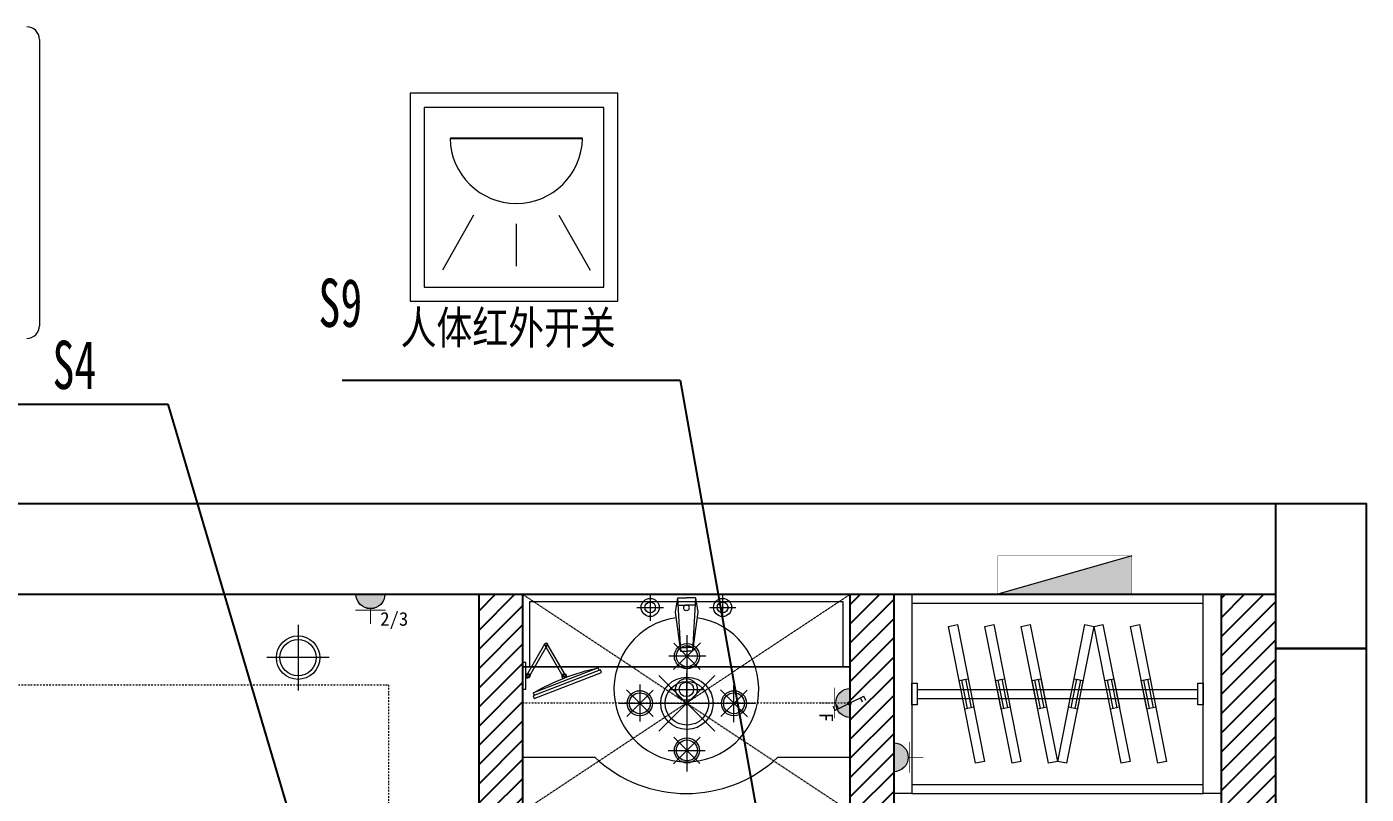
# Model space of a CAD drawing. Header units: millimetres. Extents: x 130143 to 328923, y 19139 to 134795.
# Drawn here: x 225500 to 231049, y 35187 to 38363 of the extents above; entities that cross this region are included whole.
import ezdxf

# ---------------------------------------------------------------- set-up
doc = ezdxf.new("R2010")
doc.units = ezdxf.units.MM
doc.header["$LTSCALE"] = 10
for name, pattern in [('DASH', [8.89, 6.35, -2.54]), ('DASHDOT2', [12.7, 6.35, -3.175, 0, -3.175]), ('DASHED2', [0.375, 0.25, -0.125]), ('DOTE', [61.468, 50.8, -5.08, 0.508, -5.08])]:
    doc.linetypes.add(name, pattern=pattern)
for name, color, linetype, lineweight in [('FF-ART【装饰、挂画】', 120, 'Continuous', 0), ('FF-FIXT【洁具】', 31, 'Continuous', 0), ('FF-Socket【电气】', 124, 'Continuous', 0), ('FF-【活动成品家具】', 51, 'Continuous', 0), ('RC-Lamplight【灯带】', 205, 'DASHDOT2', 0), ('RC-Lamps【天花灯具】', 2, 'Continuous', 0), ('RC-Modelling【天花造型】', 30, 'Continuous', 0), ('邦威智能化', 7, 'Continuous', 18)]:
    doc.layers.add(name, color=color, linetype=linetype, lineweight=lineweight)
for name, color, linetype in [('WALL_NEW【新建墙体】', 4, 'Continuous'), ('WALL_REMOVE【拆除墙体】', 6, 'Continuous'), ('WALL【墙体】', 7, 'Continuous'), ('新建墙体图', 255, 'Continuous')]:
    doc.layers.add(name, color=color, linetype=linetype)
doc.styles.add('仿宋体', font='', dxfattribs={"width": 0.8})
doc.styles.add('宋体', font='', dxfattribs={"width": 0.8})
doc.styles.add('标准', font='', dxfattribs={"width": 0.667})
doc.styles.get('仿宋体').set_extended_font_data('宋体')
doc.styles.get('宋体').set_extended_font_data('SimSun')
doc.styles.get('标准').set_extended_font_data('仿宋_gb2312')

# ---------------------------------------------------------------- blocks, each defined once
blk = doc.blocks.new('洗手台40')
at = {"color": 8}
for p, q in [((194.8, 336.5), (194.8, 263.5)), ((231.3, 300), (158.3, 300)), ((-31.3, 245.1), (-31.3, 154.9)), ((182.2, 231.4), (74.6, 216.7)), ((221.1, 225), (74.6, 216.7)), ((221.1, 225), (182.2, 231.4)), ((201.4, 223.9), (201.4, 200)), ((221.1, 225), (221.1, 200)), ((13.8, 200), (-76.3, 200)), ((74.6, 216.7), (74.6, 200)), ((74.6, 183.3), (74.6, 200)), ((84.7, 217.2), (84.7, 200)), ((84.7, 182.8), (84.7, 200)), ((201.4, 176.1), (201.4, 200)), ((221.1, 175), (221.1, 200)), ((221.1, 175), (74.6, 183.3)), ((182.2, 168.6), (74.6, 183.3)), ((221.1, 175), (182.2, 168.6)), ((194.8, 136.5), (194.8, 63.5)), ((231.3, 100), (158.3, 100))]:
    blk.add_line(p, q, dxfattribs=at)
for centre, radius in [((194.8, 300), 25), ((194.8, 300), 15), ((-31.3, 200), 30), ((-31.3, 200), 20), ((194.8, 100), 25), ((194.8, 100), 15)]:
    blk.add_circle(centre, radius, dxfattribs=at)
blk.add_arc((-31.3, 200), 200, 8.4238, 351.5762)
for centre, start, end in [((194, 201.2), 350.5252, 189.4748), ((194, 198.8), 170.5252, 9.4748)]:
    blk.add_arc(centre, 7.19, start, end, dxfattribs=at)
blk = doc.blocks.new('配电箱')
blk.add_line((3.698, 2.115), (-3.705, 0.001))
at = {"const_width": 0.02}
blk.add_lwpolyline([(-3.705, 2.115), (3.698, 2.115), (3.698, 0.001), (-3.705, 0.001)], close=True, dxfattribs=at)
blk.add_solid([(3.698, 0.001), (3.698, 2.115), (-3.705, 0.001)])
blk = doc.blocks.new('灯_圆形筒灯')
at = {"color": 251, "linetype": 'DOTE', "ltscale": 43.504693}
blk.add_line((0, 90.6), (0, -90.6), dxfattribs=at)
at = {"color": 251, "linetype": 'DOTE', "ltscale": 41.297046}
blk.add_line((86, 0), (-86, 0), dxfattribs=at)
blk.add_ellipse((0, 0), major_axis=(-42.4, 42.4), ratio=1, start_param=2.355868237233173, end_param=8.639053544412759)
at = {"color": 251}
blk.add_ellipse((0, 0), major_axis=(35.4, 35.4), ratio=1, start_param=5.498714316925571, end_param=11.78189962410516, dxfattribs=at)
blk = doc.blocks.new('大吊灯')
at = {"color": 8}
for p, q in [((0, 376.2), (0, -376.2)), ((74.5, 334.4), (-73.6, 186.3)), ((72.9, 187), (-72, 331.9)), ((104.1, 259.9), (-100.7, 259.9)), ((154.2, -154.2), (-154.2, 154.2)), ((154.2, 154.2), (-154.2, -154.2)), ((-334.4, 74.5), (-186.3, -73.6)), ((-259.9, 104.1), (-259.9, -100.7)), ((259.9, -104.1), (259.9, 100.7)), ((-376.2, 0), (376.2, 0)), ((-187, 72.9), (-331.9, -72)), ((334.4, -74.5), (186.3, 73.6)), ((187, -72.9), (331.9, 72)), ((-74.5, -334.4), (73.6, -186.3)), ((-72.9, -187), (72, -331.9)), ((-104.1, -259.9), (100.7, -259.9))]:
    blk.add_line(p, q, dxfattribs=at)
for centre, major_axis, start_param, end_param in [((0, 259.9), (0, 69.3), -1.570342718129233, 4.712842589050354), ((0, 0), (0, 144.4), 4.712226, 10.995411), ((-259.9, 0), (0, 69.3), 4.712260247178279, 10.99544555435786), ((259.9, 0), (0, 69.3), 4.711943, 10.995128), ((0, -259.9), (0, 69.3), -1.570342718129233, 4.712842589050354)]:
    blk.add_ellipse(centre, major_axis=major_axis, ratio=1, start_param=start_param, end_param=end_param)
for centre, major_axis, start_param, end_param in [((0, 259.9), (0.1, 57.8), -1.569728, 4.713457), ((0, 0), (0, 120.3), -1.570528, 4.712657), ((-259.9, 0), (0, 57.8), 4.711804, 10.994989), ((259.9, 0), (0, 57.8), 4.712315, 10.9955), ((0, -259.9), (0.1, 57.8), -1.569728, 4.713457)]:
    blk.add_ellipse(centre, major_axis=major_axis, ratio=1, start_param=start_param, end_param=end_param, dxfattribs=at)
blk = doc.blocks.new('*U336', base_point=(20441.2, -20111.8))
for points in [[(20491.2, -20661.8), (20441.2, -20661.8), (20441.2, -20111.8), (20491.2, -20111.8)], [(21296.2, -20111.8), (21346.2, -20111.8), (21346.2, -20661.8), (21296.2, -20661.8)]]:
    blk.add_lwpolyline(points, close=True)
for points in [[(20491.2, -20111.8), (21296.2, -20111.8)], [(20491.2, -20661.8), (21296.2, -20661.8)]]:
    blk.add_lwpolyline(points)
at = {"color": 0}
for points in [[(20491.2, -20136.8), (21296.2, -20136.8)], [(20491.2, -20636.8), (21296.2, -20636.8)]]:
    blk.add_lwpolyline(points, dxfattribs=at)
at = {"color": 0, "linetype": 'DASH', "ltscale": 24}
for points in [[(20617, -20195.6), (20692.1, -20573.2), (20667.6, -20578), (20592.5, -20200.4)], [(20717.6, -20195.6), (20792.7, -20573.2), (20768.2, -20578), (20693.1, -20200.4)], [(20818.1, -20195.6), (20893.2, -20573.2), (20868.7, -20578), (20793.6, -20200.4)], [(20894.2, -20573.2), (20969.3, -20195.6), (20993.8, -20200.4), (20918.7, -20578)], [(21019.2, -20195.6), (21094.4, -20573.2), (21069.8, -20578), (20994.7, -20200.4)], [(21119.8, -20195.6), (21194.9, -20573.2), (21170.4, -20578), (21095.3, -20200.4)], [(20646.8, -20345.1), (20662.4, -20423.6), (20637.9, -20428.5), (20622.3, -20350)], [(20747.3, -20345.1), (20762.9, -20423.6), (20738.4, -20428.5), (20722.8, -20350)], [(20847.9, -20345.1), (20863.5, -20423.6), (20839, -20428.5), (20823.4, -20350)], [(20923.9, -20423.6), (20939.5, -20345.1), (20964, -20350), (20948.4, -20428.5)], [(21049, -20345.1), (21064.6, -20423.6), (21040.1, -20428.5), (21024.5, -20350)], [(21149.6, -20345.1), (21165.2, -20423.6), (21140.6, -20428.5), (21125, -20350)], [(20639.4, -20346.6), (20655, -20425.1), (20645.2, -20427), (20629.6, -20348.5)], [(20740, -20346.6), (20755.6, -20425.1), (20745.8, -20427), (20730.2, -20348.5)], [(20840.5, -20346.6), (20856.1, -20425.1), (20846.3, -20427), (20830.7, -20348.5)], [(20931.3, -20425.1), (20946.9, -20346.6), (20956.7, -20348.5), (20941.1, -20427)], [(21041.6, -20346.6), (21057.2, -20425.1), (21047.4, -20427), (21031.8, -20348.5)], [(21142.2, -20346.6), (21157.8, -20425.1), (21148, -20427), (21132.4, -20348.5)]]:
    blk.add_lwpolyline(points, close=True, dxfattribs=at)
at = {"color": 0}
for points in [[(20506.2, -20416.8), (20491.2, -20416.8), (20491.2, -20356.8), (20506.2, -20356.8)], [(21281.2, -20356.8), (21296.2, -20356.8), (21296.2, -20416.8), (21281.2, -20416.8)], [(21281.2, -20356.8), (21296.2, -20356.8), (21296.2, -20416.8), (21281.2, -20416.8)]]:
    blk.add_lwpolyline(points, close=True, dxfattribs=at)
at = {"color": 0, "linetype": 'DASH', "ltscale": 24}
for points in [[(20506.2, -20374.3), (21281.2, -20374.3)], [(20506.2, -20399.3), (21281.2, -20399.3)]]:
    blk.add_lwpolyline(points, dxfattribs=at)
blk = doc.blocks.new('刮须镜平面')
at = {"color": 0, "ltscale": 0.4}
for p, q in [((-118.2, 1.9), (-68.3, 88.4)), ((-61.6, 84.6), (-111.6, -1.9)), ((-68.3, 84.6), (-18.3, -1.9)), ((-11.7, 1.9), (-61.6, 88.4)), ((-218.4, 9.3), (-215.7, 16.4)), ((-32.2, -63), (-218.4, 9.3)), ((-215.7, 16.4), (-29.4, -55.8)), ((-212.1, 15), (-209.3, 22.2)), ((-209.3, 22.2), (-30.2, -47.3)), ((-122.3, -3.3), (-120.3, 2.1)), ((-9.2, 5.8), (-15, 5.8)), ((-9.2, 36.5), (0, 36.5)), ((-9.2, -36.5), (-9.2, 36.5)), ((0, 36.5), (0, -36.5)), ((-111.6, -7.5), (-109.5, -2.1)), ((-9.2, -5.8), (-15, -5.8)), ((0, -36.5), (-9.2, -36.5)), ((-33, -54.4), (-30.2, -47.3)), ((-29.4, -55.8), (-32.2, -63))]:
    blk.add_line(p, q, dxfattribs=at)
for centre in [(-64.9, 86.5), (-114.9, 0), (-15, 0)]:
    blk.add_circle(centre, 3.07, dxfattribs=at)
for centre, radius, start, end in [((-64.9, 86.5), 3.84, 30, 210), ((-64.9, 86.5), 3.84, 330, 150), ((-335.4, -568.2), 603.7, 59.6373, 77.9472), ((-114.9, 0), 5.76, 338.7922, 158.7922), ((-114.9, 0), 3.84, 150, 330), ((-15, 0), 5.76, 90, 270), ((-15, 0), 3.84, 210, 30)]:
    blk.add_arc(centre, radius, start, end, dxfattribs=at)
blk = doc.blocks.new('一般插座')
h = blk.add_hatch(color=0)
edge = h.paths.add_edge_path()
edge.add_line((-1.9, 0), (1.9, 0))
edge.add_arc((0, 0), 1.9, 0, 180)
at = {"color": 0, "const_width": 0.1}
for points in [[(0, 3.9), (0, 1.9)], [(-2, 2.1), (2, 2.1)]]:
    blk.add_lwpolyline(points, dxfattribs=at)
at = {"color": 0}
blk.add_lwpolyline([(1.9, 0, 1), (-1.9, 0)], format="xyb", close=True, dxfattribs=at)
blk = doc.blocks.new('防溅水插座')
blk.add_blockref('一般插座', (0, 0))
at = {"style": '宋体', "flags": 8}
blk.add_attdef('F', (1.28, 2.35), '', height=1.8, dxfattribs=at)
blk = doc.blocks.new('海龙_05067149')
at = {"layer": 'FF-ART【装饰、挂画】'}
for p, q in [((4.2, 2), (39.7, 19.6)), ((36.4, 3.4), (30.6, 15.1)), ((45.5, 7.9), (39.7, 19.6)), ((-45.5, -7.9), (-39.7, -19.6)), ((-4.2, -2), (-39.7, -19.6)), ((-36.4, -3.4), (-30.6, -15.1))]:
    blk.add_line(p, q, dxfattribs=at)
at = {"layer": 'FF-ART【装饰、挂画】', "const_width": 6.08}
blk.add_lwpolyline([(-2.4, 1.4, 1), (3.2, -0.8, 1)], format="xyb", close=True, dxfattribs=at)

msp = doc.modelspace()

# ---------------------------------------------------------------- hatches: boundary and pattern name
at = {"layer": 'WALL_NEW【新建墙体】'}
h = msp.add_hatch(dxfattribs=at)
h.set_pattern_fill('ANSI31', color=8, scale=17.716535)
h.set_pattern_definition([(45, (227496.73, 35114.284), (-39.77476, 39.77476), [])])
h.paths.add_polyline_path([(227553.53091, 36014.2841), (227373.53091, 36014.2841), (227373.53091, 35114.2841), (227553.53091, 35114.2841)])
h.paths.add_polyline_path([(229091.03091, 36014.2841), (228911.03091, 36014.2841), (228911.03091, 35114.2841), (229091.03091, 35114.2841)])
h.paths.add_polyline_path([(230673.53091, 36014.2841), (230448.53091, 36014.2841), (230448.53091, 35039.31781), (230673.53091, 35039.31781)])
h.paths.add_polyline_path([(230673.53091, 33614.35152), (230673.53091, 33689.31781), (230448.53091, 33689.31781), (230448.53091, 33614.35152), (228846.73266, 33614.35152), (228846.73266, 33434.35152), (230673.53091, 33434.35152)])
h.paths.add_polyline_path([(227553.53091, 33434.35152), (227643.53091, 33434.35152), (227643.53091, 33614.35152), (227373.53091, 33614.35152), (227373.53091, 33111.81781), (227553.53091, 33111.81781)])

# ---------------------------------------------------------------- linework, layer by layer
at = {"layer": 'FF-FIXT【洁具】'}
msp.add_lwpolyline([(227853.53091, 35339.2841, 0.396039604), (228611.03091, 35339.2841), (228911.03091, 35339.2841), (228911.03091, 36014.2841), (227553.53091, 36014.2841), (227553.53091, 35339.2841)], format="xyb", close=True, dxfattribs=at)
at = {"layer": 'RC-Lamplight【灯带】', "ltscale": 0.1}
msp.add_line((227553.53091, 35564.2841), (228911.03091, 35564.2841), dxfattribs=at)
msp.add_lwpolyline([(221343.53091, 35639.2841), (226998.53091, 35639.2841), (226998.53091, 31364.2841), (221343.53091, 31364.2841)], close=True, dxfattribs=at)
at = {"layer": 'RC-Lamps【天花灯具】', "color": 8, "linetype": 'DASHED2'}
for p, q in [((227553.53091, 35114.2841), (228911.03091, 36014.2841)), ((227553.53091, 36014.2841), (228911.03091, 35114.2841))]:
    msp.add_line(p, q, dxfattribs=at)
at = {"layer": 'RC-Modelling【天花造型】'}
msp.add_line((227553.53091, 35714.2841), (228911.03091, 35714.2841), dxfattribs=at)
for points in [[(220968.53091, 36014.2841), (227373.53091, 36014.2841), (227373.53091, 30989.2841), (220968.53091, 30989.2841)], [(220968.53091, 36014.2841), (227373.53091, 36014.2841), (227373.53091, 30989.2841), (220968.53091, 30989.2841)], [(227553.53091, 36014.2841), (228911.03091, 36014.2841), (228911.03091, 35714.2841), (227553.53091, 35714.2841)], [(227583.53091, 35984.2841), (228881.03091, 35984.2841), (228881.03091, 35714.2841), (227583.53091, 35714.2841)]]:
    msp.add_lwpolyline(points, close=True, dxfattribs=at)
msp.add_lwpolyline([(227373.53091, 35114.2841), (227553.53091, 35114.2841), (227553.53091, 36014.2841), (228911.03091, 36014.2841), (228911.03091, 35114.2841), (229091.03091, 35114.2841), (229091.03091, 36014.2841), (230448.53091, 36014.2841), (230448.53091, 33614.35152), (227373.53091, 33614.35152), (227373.53091, 35114.2841)], dxfattribs=at)
at = {"layer": 'WALL_NEW【新建墙体】'}
for p, q in [((230448.53091, 33614.35152), (230448.53091, 36014.2841)), ((230448.53091, 36014.2841), (230673.53091, 36014.2841)), ((230448.53091, 36014.2841), (230673.53091, 36014.2841)), ((230673.53091, 33614.35152), (230673.53091, 36014.2841))]:
    msp.add_line(p, q, dxfattribs=at)
for points in [[(227373.53091, 36014.2841), (227553.53091, 36014.2841), (227553.53091, 35114.2841), (227373.53091, 35114.2841)], [(228911.03091, 36014.2841), (229091.03091, 36014.2841), (229091.03091, 35114.2841), (228911.03091, 35114.2841)]]:
    msp.add_lwpolyline(points, close=True, dxfattribs=at)
at = {"layer": 'WALL_REMOVE【拆除墙体】'}
for points in [[(230673.53091, 36389.2841), (231048.53091, 36389.2841), (231048.53091, 33614.35152), (230673.53091, 33614.35152)], [(230673.53091, 35789.2841), (231048.53091, 35789.2841), (231048.53091, 34439.2841), (230673.53091, 34439.2841)]]:
    msp.add_lwpolyline(points, close=True, dxfattribs=at)
at = {"layer": 'WALL【墙体】'}
for p, q in [((220173.53091, 36389.2841), (230673.53091, 36389.2841)), ((230673.53091, 36014.2841), (230673.53091, 36389.2841)), ((220548.53091, 36014.2841), (230673.53091, 36014.2841))]:
    msp.add_line(p, q, dxfattribs=at)
msp.add_lwpolyline([(230673.53091, 36389.2841), (231048.53091, 36389.2841), (231048.53091, 35789.2841), (230673.53091, 35789.2841), (230673.53091, 36014.2841)], dxfattribs=at)
at = {"layer": '新建墙体图'}
for p, q in [((226805.62369, 36899.95708), (228206.93825, 36899.95708)), ((228206.93825, 36899.95708), (229038.53091, 32211.81781)), ((224209.78796, 36801.45191), (226083.91004, 36801.45191)), ((226083.91004, 36801.45191), (227553.5306, 31841.53757))]:
    msp.add_line(p, q, dxfattribs=at)
at = {"layer": '邦威智能化', "color": 0}
msp.add_line((225552.28796, 38310.82535), (225552.28796, 37125.82535), dxfattribs=at)
at = {"layer": '邦威智能化', "lineweight": 0}
for p, q in [((227087.72696, 38088.06154), (227087.72696, 37227.13839)), ((227948.65012, 38088.06154), (227087.72696, 38088.06154)), ((227948.65012, 37227.13839), (227948.65012, 38088.06154)), ((227146.26974, 38029.51877), (227146.26974, 37285.68116)), ((227890.10734, 38029.51877), (227146.26974, 38029.51877)), ((227890.10734, 37285.68116), (227890.10734, 38029.51877)), ((227146.26974, 37285.68116), (227890.10734, 37285.68116)), ((227087.72696, 37227.13839), (227948.65012, 37227.13839))]:
    msp.add_line(p, q, dxfattribs=at)
at = {"layer": '邦威智能化', "lineweight": -3}
msp.add_line((227801.91541, 37901.45425), (227253.2447, 37901.45425), dxfattribs=at)
at = {"layer": '邦威智能化'}
for p, q in [((227350.96915, 37583.01708), (227221.39997, 37355.56194)), ((227704.19096, 37583.01708), (227833.76015, 37355.56194)), ((227527.58006, 37548.02406), (227527.58006, 37373.05854))]:
    msp.add_line(p, q, dxfattribs=at)
at = {"layer": '邦威智能化', "color": 0}
for centre, start, end in [((225499.78796, 38310.82535), 0, 90), ((225499.78796, 37125.82535), 269.99999999, 0)]:
    msp.add_arc(centre, 52.5, start, end, dxfattribs=at)
at = {"layer": '邦威智能化'}
msp.add_arc((227527.58006, 37906.38706), 274.3797, 181.03012147, 358.96987853, dxfattribs=at)

# ---------------------------------------------------------------- block references
at = {"layer": 'FF-ART【装饰、挂画】'}
for name, p, xscale, yscale, zscale in [('配电箱', (229800.86247, 36014.24409), 75, 75, 75), ('海龙_05067149', (228907.80695, 35562.6391), 1.5, 1.5, 1.5)]:
    msp.add_blockref(name, p, dxfattribs=dict(at, xscale=xscale, yscale=yscale, zscale=zscale))
at = {"layer": 'FF-FIXT【洁具】', "xscale": 1.5, "yscale": 1.5, "zscale": 1.5, "rotation": 90}
msp.add_blockref('洗手台40', (228532.28091, 35667.35387), dxfattribs=at)
at = {"layer": 'FF-FIXT【洁具】', "xscale": -1.5, "yscale": 1.5, "zscale": 1.5}
msp.add_blockref('刮须镜平面', (227553.53091, 35676.7841), dxfattribs=at)
at = {"layer": 'FF-Socket【电气】', "xscale": 75, "yscale": 75, "zscale": 75}
msp.add_blockref('配电箱', (229800.86247, 36014.24409), dxfattribs=at)
at = {"layer": 'FF-Socket【电气】'}
ref = msp.add_blockref('防溅水插座', (226923.52777, 36014.89822), dxfattribs=dict(at, xscale=-31.57894736842718, yscale=31.57894736842718, zscale=31.57894736842105, rotation=180))
ref.add_attrib('F', '2/3', (226963.89805, 35883.84559), dxfattribs={"layer": '0', "height": 56.842105, "style": '宋体', "flags": 8})
at = {"layer": 'FF-Socket【电气】', "xscale": -31.57894736842718, "yscale": 31.57894736842718, "zscale": 31.57894736842105}
for p, rotation in [((226923.53091, 36014.2841), 180), ((229091.03091, 35339.2841), 270)]:
    msp.add_blockref('一般插座', p, dxfattribs=dict(at, rotation=rotation))
at = {"layer": 'FF-Socket【电气】'}
ref = msp.add_blockref('防溅水插座', (228911.03091, 35564.2841), dxfattribs=dict(at, xscale=-31.57894736842718, yscale=31.57894736842718, zscale=31.57894736842105, rotation=90))
ref.add_attrib('F', 'F', (228782.82038, 35523.91382), dxfattribs={"layer": '0', "height": 56.84211, "rotation": 270, "style": '宋体', "flags": 8})
at = {"layer": 'FF-【活动成品家具】', "color": 8, "xscale": 1.5, "yscale": 1.5, "zscale": 1.5}
msp.add_blockref('*U336', (229091.03091, 36014.2841), dxfattribs=at)
at = {"layer": 'RC-Lamps【天花灯具】'}
for name, p, xscale, yscale, zscale in [('灯_圆形筒灯', (226623.53094, 35751.7841), 1.5, 1.5, 1.5), ('大吊灯', (228234.44772, 35562.84751), 0.75, 0.75, 0.75)]:
    msp.add_blockref(name, p, dxfattribs=dict(at, xscale=xscale, yscale=yscale, zscale=zscale))

# ---------------------------------------------------------------- texts
at = {"layer": '邦威智能化', "style": '仿宋体', "width": 0.8}
msp.add_text('人体红外开关', height=136.179855, dxfattribs=at).set_placement((227048.29402, 37050.10921))
at = {"layer": '邦威智能化', "linetype": 'Continuous', "lineweight": 0, "char_height": 200, "attachment_point": 3, "style": '标准'}
for s, insert, width in [('{\\fSimHei|b0|i0|c134|p49;S9}', (226889.6032, 37320.89012), 850.3032625), ('{\\fSimHei|b0|i0|c134|p49;S4}', (225788.12196, 37063.82238), 561.1486717)]:
    msp.add_mtext(s, dxfattribs=dict(at, insert=insert, width=width))

doc.saveas('drawing.dxf')
